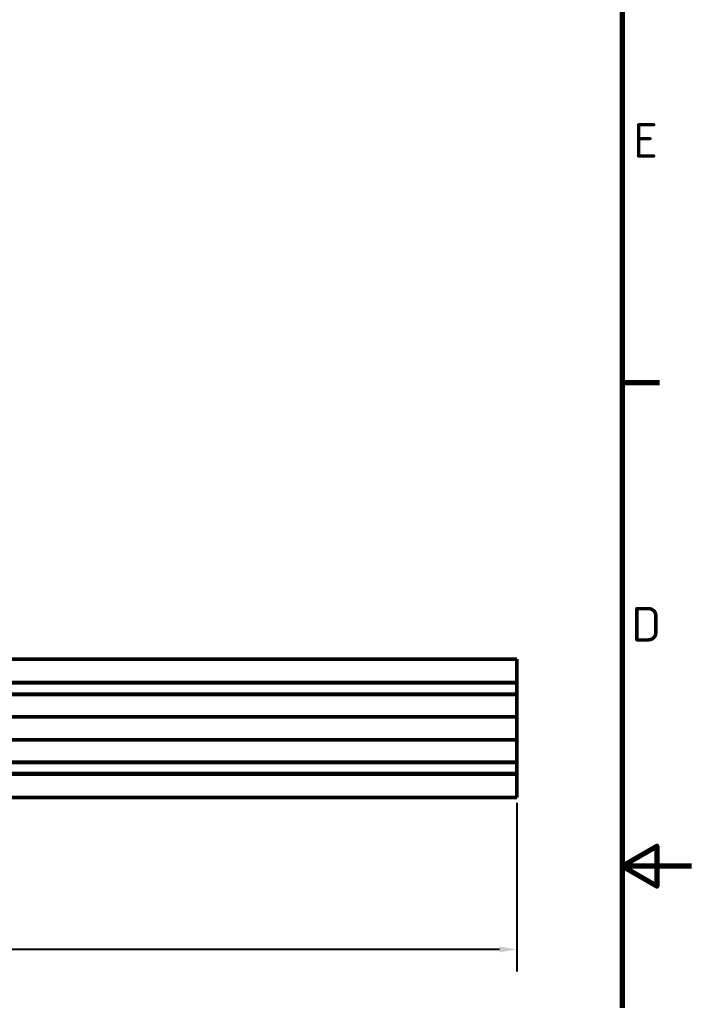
# Model space of a CAD drawing. Header units: millimetres. Extents: x 0 to 2376, y 0 to 1680.
# Drawn here: x 1987 to 2376, y 762 to 1330 of the extents above; entities that cross this region are included whole.
import ezdxf

# ---------------------------------------------------------------- set-up
doc = ezdxf.new("R2010")
doc.units = ezdxf.units.MM
doc.header["$LTSCALE"] = 4
for name, color, linetype, lineweight in [('Border (ISO)', 7, 'Continuous', 70), ('Dimension (ISO)', 7, 'Continuous', 25), ('Visible (ISO)', 7, 'Continuous', 50)]:
    doc.layers.add(name, color=color, linetype=linetype, lineweight=lineweight)
doc.styles.add('Note Text (DIN)', font='isocpeur.ttf')
doc.dimstyles.new('AA-DT', dxfattribs={"dimscale": 4, "dimtxt": 5, "dimasz": 2.5, "dimexe": 3.175, "dimexo": 0.8, "dimgap": 0.8, "dimtad": 1, "dimdec": 0, "dimrnd": 1e-08, "dimzin": 0, "dimtxsty": 'Note Text (DIN)', "dimcen": 0.09, "dimdle": 10, "dimclrd": 5, "dimclre": 5, "dimclrt": 256, "dimadec": 0, "dimazin": 0, "dimtfac": 1, "dimtmove": 0, "dimatfit": 3, "dimfxl": 1, "dimtolj": 1, "dimtzin": 0, "dimlwd": -1, "dimlwe": -1, "dimarcsym": 0})

# ---------------------------------------------------------------- blocks, each defined once
blk = doc.blocks.new('Borders Default Border')
at = {"layer": 'Border (ISO)'}
blk.add_line((584, 280), (589.4, 280), dxfattribs=at)
at = {"layer": 'Border (ISO)', "flags": 128}
for points in [[(10, 10), (10, 410), (584, 410), (584, 10), (10, 10)], [(594, 210), (584, 210), (589, 212.89), (589, 207.11), (584, 210)]]:
    blk.add_lwpolyline(points, dxfattribs=at)
at = {"layer": 'Border (ISO)', "char_height": 5, "attachment_point": 7, "style": 'Note Text (DIN)'}
for s, insert in [('E', (585.58, 312.5)), ('D', (585.33, 242.5))]:
    blk.add_mtext(s, dxfattribs=dict(at, insert=insert))
blk = doc.blocks.new('*D9')
at = {"layer": 'Defpoints', "color": 0, "transparency": 16777216}
for p in [(1155.07, 879.77), (2275.07, 879.77), (1155.07, 791.77)]:
    blk.add_point(p, dxfattribs=at)
at = {"layer": 'Dimension (ISO)', "color": 5, "transparency": 16777216}
for p, q in [((1155.07, 876.57), (1155.07, 779.07)), ((2275.07, 876.57), (2275.07, 779.07)), ((2265.07, 791.77), (1165.07, 791.77))]:
    blk.add_line(p, q, dxfattribs=at)
for points in [[(1165.07, 793.43), (1165.07, 790.1), (1155.07, 791.77)], [(2265.07, 793.43), (2265.07, 790.1), (2275.07, 791.77)]]:
    blk.add_solid(points, dxfattribs=at)
at = {"layer": 'Dimension (ISO)', "transparency": 16777216, "insert": (1696.07, 814.97), "char_height": 20, "attachment_point": 1, "style": 'Note Text (DIN)'}
blk.add_mtext('\\A1;700', dxfattribs=at)

msp = doc.modelspace()

# ---------------------------------------------------------------- linework, layer by layer
at = {"layer": 'Visible (ISO)'}
for p, q in [((2275.07, 959.77), (1953.99, 959.77)), ((2275.07, 957.37), (2275.07, 959.77)), ((2275.07, 957.37), (2275.07, 946.33)), ((2275.07, 946.01), (1953.51, 946.01)), ((2275.07, 946.33), (1953.52, 946.33)), ((2275.07, 946.33), (2275.07, 946.01)), ((2275.07, 946.01), (2275.07, 939.61)), ((2275.07, 939.29), (1953.27, 939.29)), ((2275.07, 939.61), (1953.29, 939.61)), ((2275.07, 939.61), (2275.07, 939.29)), ((2275.07, 939.29), (2275.07, 928.01)), ((2275.07, 926.41), (1155.07, 926.41)), ((2275.07, 926.41), (2275.07, 928.01)), ((2275.07, 926.41), (2275.07, 923.74)), ((2275.07, 915.8), (2275.07, 923.74)), ((2275.07, 915.8), (2275.07, 913.13)), ((2275.07, 913.13), (1155.07, 913.13)), ((2275.07, 911.53), (2275.07, 913.13)), ((2275.07, 911.53), (2275.07, 900.25)), ((2275.07, 900.25), (1155.07, 900.25)), ((2275.07, 899.93), (1155.07, 899.93)), ((2275.07, 900.25), (2275.07, 899.93)), ((2275.07, 899.93), (2275.07, 893.53)), ((2275.07, 893.53), (1155.07, 893.53)), ((2275.07, 893.21), (1155.07, 893.21)), ((2275.07, 893.53), (2275.07, 893.21)), ((2275.07, 893.21), (2275.07, 882.17)), ((2275.07, 879.77), (2275.07, 882.17)), ((2275.07, 879.77), (1155.07, 879.77))]:
    msp.add_line(p, q, dxfattribs=at)

# ---------------------------------------------------------------- block references
at = {"xscale": 4, "yscale": 4, "zscale": 4}
msp.add_blockref('Borders Default Border', (0, 0), dxfattribs=at)

# ---------------------------------------------------------------- dimensions: what is measured, and where the dimension line sits
at = {"layer": 'Dimension (ISO)', "color": 5, "true_color": 0x0000ff}
dim = msp.add_linear_dim(base=(1155.07, 791.77), p1=(2275.07, 879.77), p2=(1155.07, 879.77), angle=180, dimstyle='AA-DT', override={"dimgap": 0.8, "dimdec": 0, "dimlfac": 0.625, "dimtol": 0, "dimlim": 0, "dimtp": 0, "dimtm": 0, "dimtdec": 2, "dimtofl": 0, "dimatfit": 1}, dxfattribs=at)
dim.commit()
dim.dimension.update_dxf_attribs({"geometry": '*D9', "text_midpoint": (1715.07, 791.77), "dimtype": 160})

doc.saveas('drawing.dxf')
